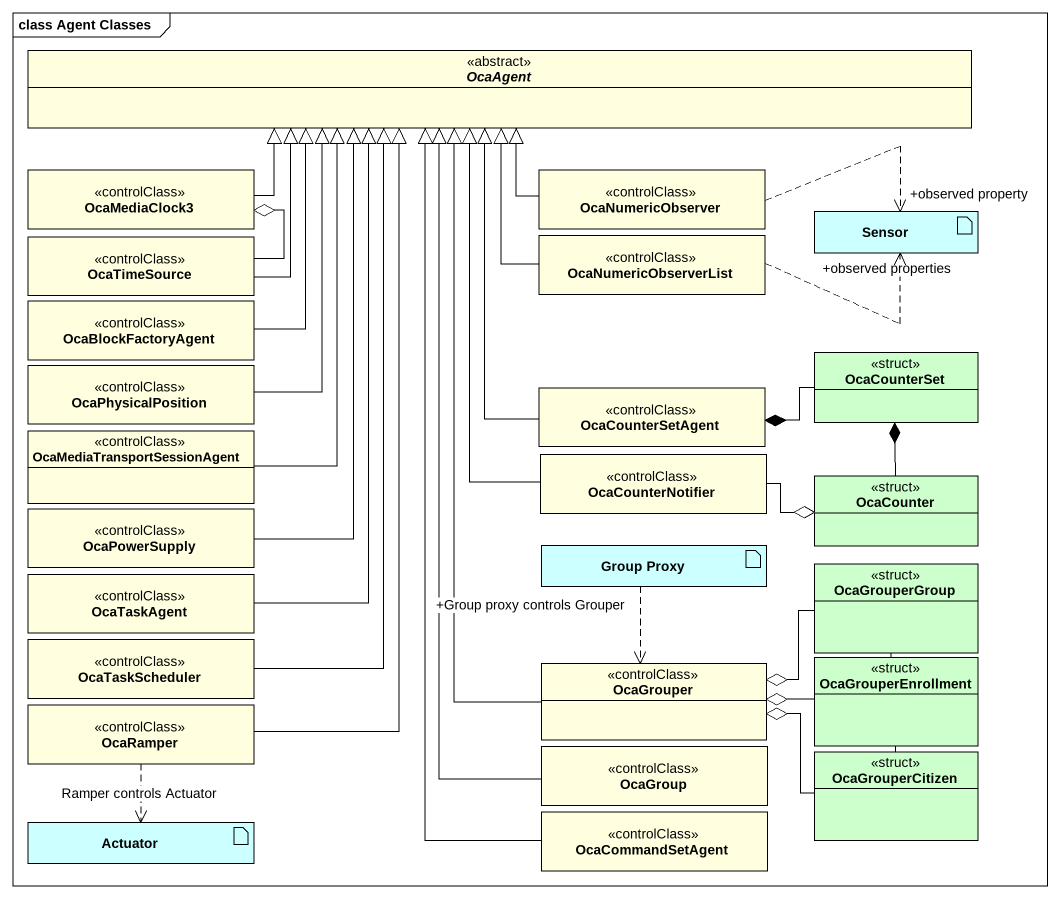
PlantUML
@startuml
mainframe class Agent Classes
allowmixing
hide circle
hide empty members
abstract class OcaAgent <<abstract>> #FFFFE0
class OcaMediaClock3 <<controlClass>> #FFFFE0
class OcaNumericObserver <<controlClass>> #FFFFE0
class OcaTimeSource <<controlClass>> #FFFFE0
class OcaNumericObserverList <<controlClass>> #FFFFE0
artifact Sensor #CCFFFF
class OcaBlockFactoryAgent <<controlClass>> #FFFFE0
class OcaCounterSet <<struct>> #CCFFCC
class OcaPhysicalPosition <<controlClass>> #FFFFE0
class OcaCounterSetAgent <<controlClass>> #FFFFE0
class "OcaMediaTransportSessionAgent" as OcaMediaTransportSessionAgen <<controlClass>> #FFFFE0
class OcaCounterNotifier <<controlClass>> #FFFFE0
class OcaPowerSupply <<controlClass>> #FFFFE0
class OcaCounter <<struct>> #CCFFCC
class OcaTaskAgent <<controlClass>> #FFFFE0
artifact "Group Proxy" as Group_Proxy #CCFFFF
class OcaGrouperGroup <<struct>> #CCFFCC
class OcaTaskScheduler <<controlClass>> #FFFFE0
class OcaGrouper <<controlClass>> #FFFFE0
class OcaGrouperEnrollment <<struct>> #CCFFCC
class OcaRamper <<controlClass>> #FFFFE0
class OcaGroup <<controlClass>> #FFFFE0
class OcaGrouperCitizen <<struct>> #CCFFCC
artifact Actuator #CCFFFF
class OcaCommandSetAgent <<controlClass>> #FFFFE0
OcaMediaClock3 -right-|> OcaAgent
OcaNumericObserver -up-|> OcaAgent
OcaNumericObserver .right.> "+observed property" Sensor
OcaTimeSource -right-|> OcaAgent
OcaTimeSource -up-o OcaMediaClock3
OcaNumericObserverList -up-|> OcaAgent
OcaNumericObserverList "+observed properties" .right.> Sensor
OcaBlockFactoryAgent -up-|> OcaAgent
OcaCounterSet -left-* OcaCounterSetAgent
OcaPhysicalPosition -up-|> OcaAgent
OcaCounterSetAgent -up-|> OcaAgent
OcaMediaTransportSessionAgen -up-|> OcaAgent
OcaCounterNotifier -up-|> OcaAgent
OcaCounterNotifier -right-o OcaCounter
OcaPowerSupply -up-|> OcaAgent
OcaCounter -up-* OcaCounterSet
OcaTaskAgent -up-|> OcaAgent
Group_Proxy "+Group proxy controls Grouper" ..> OcaGrouper
OcaGrouperGroup -left-o OcaGrouper
OcaTaskScheduler -up-|> OcaAgent
OcaGrouper -up-|> OcaAgent
OcaGrouperEnrollment -up- OcaGrouperGroup
OcaGrouperEnrollment -left-o OcaGrouper
OcaGrouperEnrollment -- OcaGrouperCitizen
OcaRamper -up-|> OcaAgent
OcaRamper ..> Actuator : Ramper controls Actuator
OcaGroup -up-|> OcaAgent
OcaGrouperCitizen -left-o OcaGrouper
OcaCommandSetAgent -up-|> OcaAgent
@enduml
